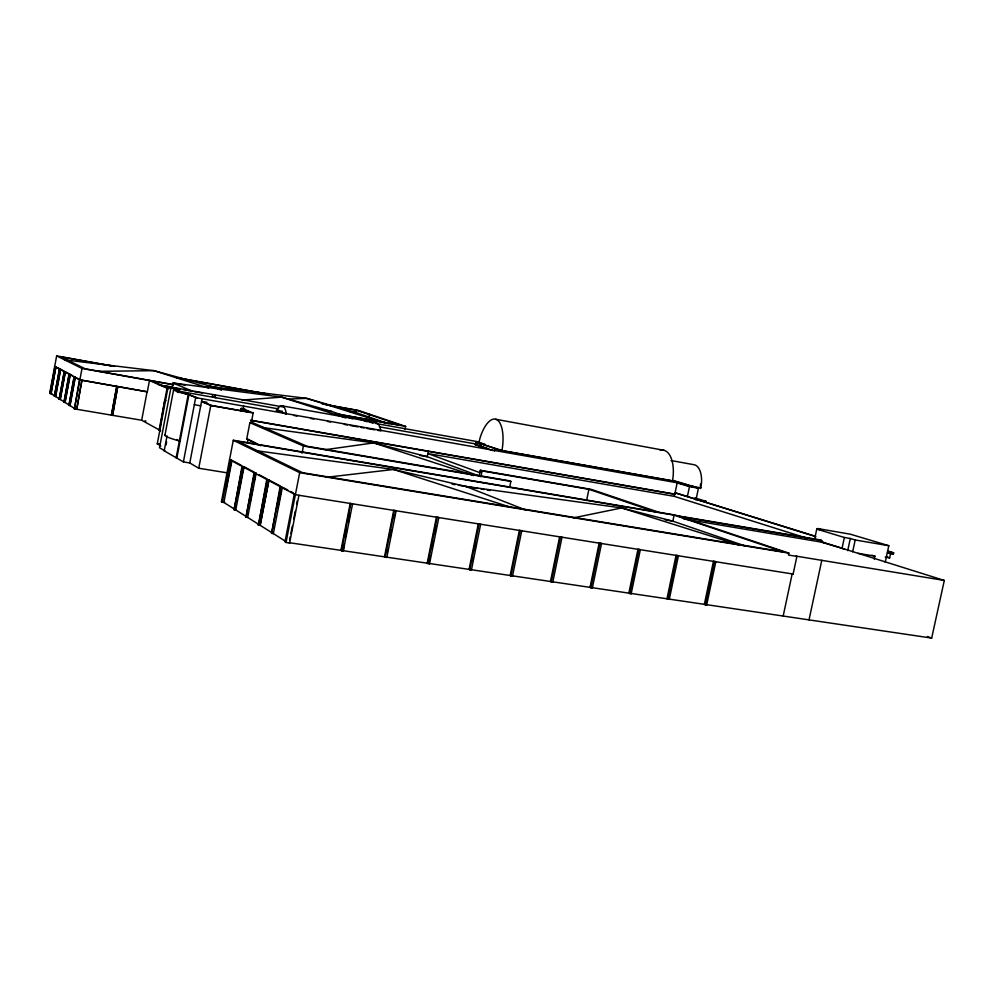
<?xml version="1.0" encoding="UTF-8"?>
<svg xmlns="http://www.w3.org/2000/svg" width="994" height="994" viewBox="0 0 994 994"><rect width="100%" height="100%" fill="white"/><g stroke="black" fill="none" stroke-linecap="round" stroke-linejoin="round"><path stroke-width="1.49" d="M700.335 486.265L700.621 483.879M700.124 487.656L700.447 488.489L700.882 487.681M660.252 450.319A29.062 14.326 -79.9 0 1 673.186 475.592L672.59 480.823L502.045 450.555L502.728 445.126A30.242 12.201 -79.9 0 0 495.844 419.294A30.242 12.201 -79.9 0 0 480.065 437.882L478.785 442.951M63.753 401.626L50.918 393.549L55.9 366.774L51.079 393.649L49.7 393.264L56.646 355.902L114.608 366.376M50.035 393.475L55.018 366.674L56.062 366.861M59.628 369.134L54.397 396.221L59.454 369.035L60.522 369.234L55.453 396.407M60.696 369.321L55.627 396.519L54.397 396.221M59.205 399.265L64.349 371.644L65.43 371.843L60.286 399.451L59.205 399.265L64.175 371.557M63.815 402.172L65.082 402.471L70.326 374.44L69.22 374.241L63.989 402.284L69.033 374.142M65.182 400.88L69.866 375.819M80.601 379.894L74.252 376.925L68.934 405.403L74.053 376.813M70.139 403.974L74.885 378.515M75.358 377.111L70.04 405.589L68.735 405.279M54.682 366.5L79.868 379.907L147.323 391.822L149.46 380.516L168.148 388.766L167.004 388.555L159.065 430.265L160.717 430.737L141.682 420.238L74.438 408.882L79.47 379.696M74.438 408.882L82.005 368.439L56.646 355.902M81.93 380.205L76.712 409.267L81.93 380.205L116.857 386.442L111.44 415.181L116.646 386.331M117.752 386.529L112.558 415.368L117.752 386.529L147.323 391.822M141.682 420.238L147.087 391.711M159.574 430.551L164.743 400.383L165.899 400.582M160.842 445.933L157.276 443.833L168.11 386.902L180.051 389.027M172.024 388.319L173.043 383.013L281.7 397.153L331.934 411.528L352.385 418.809M164.979 435.049L173.639 389.561M227.514 472.896L198.75 468.236L189.779 462.968L183.393 461.924L164.209 450.816L167.054 435.857M166.048 444.939L166.607 441.957M177.379 392.357L177.876 389.71L179.479 389.996L178.97 392.63M176.124 457.911L188.226 394.556A54.769 2.982 10.9 0 1 175.938 389.226L176.634 389.35L171.08 386.952L159.525 447.722L164.905 450.928L164.209 450.816M176.845 458.023L188.935 394.693L188.226 394.556M183.393 461.924L195.681 397.612L188.935 394.693M189.779 462.968L202.068 398.743M198.75 468.236L210.778 405.527L201.546 401.501L212.008 405.577L250.376 412.336L241.095 408.472L240.647 410.758M214.53 397.501L215.027 394.929M222.271 502.206L230.384 460.085L231.987 460.359L223.861 502.455L222.271 502.206L221.451 501.684L233.292 440.255L675.473 515.091L788.876 553.136L788.466 555.037L796.902 556.416L793.125 574.06L295.367 494.701L229.552 459.65M226.06 488.675L228.67 475.157M229.254 472.15L231.565 460.135M260.602 445.71L246.698 439.137L249.892 422.649L251.233 422.885L253.147 412.982L243.157 408.845L243.692 406.124M254.464 472.299L244.052 466.758L235.752 509.934L234.112 509.686L242.014 466.285M234.112 509.686L242.461 466.521L244.089 466.782M247.481 442.342L248.053 439.36L246.698 439.137M238.187 494.801L243.654 466.546M256.228 473.231L254.563 472.97L245.99 517.178L254.104 472.722M250.153 501.92L252.526 489.744M253.992 482.127L255.47 474.511M256.179 473.206L247.655 517.439L245.543 516.892M258.465 525.056L267.274 479.742L268.976 480.015L260.18 525.317L258.465 525.056L266.79 479.481M262.925 508.419L264.392 500.877M264.976 497.857L266.442 490.315M267.908 482.773L268.492 479.754L280.594 486.178M260.13 525.292L268.939 479.99M280.134 486.588L271.598 533.343L273.338 533.604L282.395 487.147L280.656 486.861L271.598 533.343M277.798 507.835L281.302 489.868M302.002 453.239L303.406 446.02L249.892 422.649M294.299 494.13L284.98 541.792L286.036 542.463L289.614 542.997L298.945 495.273M286.036 542.463L299.679 472.659L233.292 440.255M289.664 539.68L290.248 536.698M290.832 533.716L292.286 526.261M293.739 518.806L295.206 511.351M296.659 503.896L297.243 500.914M326.094 404.782L356.585 410.286L356.125 412.622L389.089 423.941M350.248 503.25L340.942 550.365L341.526 550.701L343.265 550.962L352.572 503.821M341.526 550.701L350.832 503.548M343.887 544.55L343.265 550.962M345.39 536.946L346.881 529.355M348.385 521.763L349.888 514.159M368.936 417.045L369.507 414.163M405.018 429.433L405.627 426.389L358.648 410.497L322.044 403.875M385.113 557.174L384.492 556.826L393.773 510.195L394.394 510.494L385.113 557.174L386.815 557.423L396.109 510.767L395.488 510.469M387.101 552.577L387.697 549.57M390.095 537.53L391.599 530.013M393.984 517.986L394.581 514.979M428.302 451.363L427.234 456.681L477.704 475.48M427.855 563.523L437.124 517.302L436.465 517.004L427.196 563.176L427.855 563.523L429.532 563.772L438.801 517.563L438.143 517.265M430.377 555.981L428.874 563.424L429.532 563.772M431.868 548.539L433.359 541.084M434.85 533.641L436.341 526.199M493.099 450.617L475.306 444.728L475.803 442.28L481.904 443.361M479.195 446.008L479.692 443.548M480.922 446.579L481.419 444.119M480.301 470.286L479.145 476.014L480.934 476.673L482.09 470.945L480.301 470.286L591.206 489.359L658.873 512.27M469.764 569.736L479.021 523.975L478.325 523.676L469.081 569.388L469.764 569.736L471.417 569.984L480.661 524.248M494.453 451.065L494.962 448.555M472.523 560.79L473.119 557.845M474.598 550.477L476.089 543.109M509.636 487.408L510.854 481.407L508.841 480.674L306.873 446.207L250.923 421.903M510.879 575.849L520.111 530.535L519.39 530.224L510.171 575.501L510.879 575.849L512.494 576.085L521.726 530.784L520.993 530.485M551.223 581.838L560.43 536.959L559.672 536.648L550.477 581.478L551.223 581.838L552.813 582.074L562.008 537.207L561.25 536.897M586.572 500.554L588.883 489.296L482.09 470.945M590.809 587.715L599.991 543.271L599.196 542.948L590.038 587.355L590.809 587.715L592.362 587.939L601.544 543.519L600.749 543.196M629.662 593.48L638.807 549.458L637.999 549.135L628.854 593.12L629.662 593.48L631.178 593.704L640.335 549.694L639.515 549.384M806.246 538.027L674.267 496.354L675.013 492.763L814.732 536.052M674.106 515.14L783.272 551.844L302.648 472.734L238.138 441.398L674.106 515.14L672.851 521.154L745.512 546.091M687.426 496.404L689.476 486.613L677.163 482.91L674.814 494.117L250.451 420.139M667.794 599.146L676.914 555.534L676.082 555.211L666.962 598.786L667.794 599.146L669.285 599.357L678.417 555.77L677.573 555.447M695.949 500.032L698.434 488.191L692.768 486.501M705.231 604.7L714.338 561.498L713.468 561.175L704.373 604.34L705.231 604.7L706.697 604.911L715.804 561.734L714.934 561.411M783.173 616.044L792.206 573.737L793.125 574.06M814.595 539.233L816.77 529.094L822.597 530.088L817.478 528.535L850.268 534.176L888.81 545.718L885.219 562.281M677.473 515.762L819.466 539.779L821.703 540.475L821.342 542.115L844.552 549.048M809.017 619.883L821.789 560.343M841.98 548.613L844.378 537.493L816.77 529.094M847.708 550.601L850.317 538.499L844.378 537.493M852.653 551.782L855.188 539.978L850.317 538.499M874.273 559.15L874.919 556.143L871.974 555.224M885.232 557.112L889.655 557.845L890.599 553.447M887.418 553.062L893.382 554.068L893.656 552.813L887.816 551.036M386.815 557.423L386.206 557.087L931.676 638.098L944.3 580.446L823.032 542.277M573.289 517.899L621.685 507.946L672.851 521.154L665.234 519.874M325.324 449.686L373.719 442.902L427.234 456.681L419.605 455.364M325.808 477.381L393.562 469.454L465.838 486.451L621.685 507.946L739.238 545.085M242.076 400.073L281.7 397.153L345.862 417.927M288.148 399.079L306.637 398.358L356.125 412.622L350.037 411.528M177.876 389.71L177.106 389.735A52.347 2.845 10.9 0 0 187.034 394.034L197.508 397.786M98.543 371.321L154.02 370.675L213.014 386.84L221.438 390.157M692.184 486.314L691.265 486.141M64.945 359.89L154.02 370.675L208.417 388.008M213.014 386.84L306.637 398.358L384.417 422.81M262.528 427.544L373.719 442.902L473.79 475.579M255.284 450.58L393.562 469.454L511.078 507.4M384.492 556.826L289.08 542.662L289.614 542.997M257.993 524.757L259.695 525.018M233.677 509.413L235.317 509.661L271.573 532.498M221.451 501.684L224.632 502.181M299.679 472.659L788.876 553.136M944.3 580.446L795.97 556.106L796.902 556.416M165.377 434.738A54.682 4.386 10.8 0 0 179.355 440.988L180.076 441.1M157.276 443.833L160.27 444.33M159.065 430.265L160.208 430.464M683.723 518.905L823.877 542.538M256.7 451.388L259.745 451.897M452.108 484.153L455.153 484.662M458.209 485.171L478.015 488.489M481.059 488.998L484.103 489.508M487.147 490.017L490.191 490.527M858.244 553.36L874.919 556.143M74.053 408.633L75.184 408.832M144.875 420.872L145.969 421.058M255.669 443.374L257.048 443.61M679.486 516.433L821.703 540.475M887.692 551.807L893.656 552.813M59.031 399.153L60.112 399.339L65.256 371.744L68.959 373.719M855.188 539.978L888.81 545.718M303.406 446.02L510.854 481.407M697.738 499.982L706.423 501.485L694.794 497.882M674.267 496.354L427.855 453.55L479.829 472.647M49.7 393.264L51.8 393.624M194.327 404.707L200.713 405.825M251.42 420.537L674.69 494.304M195.681 397.612L677.995 482.922L692.271 486.588L674.74 481.332L500.877 450.493L475.803 442.28M294 415.529L297.044 416.064M310.774 418.499L313.818 419.033M327.535 421.468L330.592 422.003M344.309 424.438L347.366 424.972M350.41 425.519L358.039 426.861M361.083 427.408L364.127 427.942M367.184 428.489L374.8 429.83M377.857 430.377L380.901 430.911A27.944 9.555 -80.2 0 0 372.949 423.195M686.071 485.258L700.857 487.868L701.528 482.488A21.11 10.772 -79.9 0 0 694.558 464.819L671.074 460.533M689.476 486.613L698.434 488.191M202.465 401.501L206.988 402.309M241.704 408.435L244.76 408.969M241.095 408.472L243.157 408.845M210.467 405.453L253.147 412.982M173.677 384.653L85.173 368.799L60.808 356.834L112.645 366.202M335.438 413.616L401.054 425.37L356.585 410.286M82.005 368.439L173.316 384.79M339.078 414.473L405.627 426.389M282.557 405.937L376.304 422.686M164.097 385.672L171.738 387.026M159.115 384.989L283.924 407.093M375.608 423.456L479.481 442.007M183.045 389.561L186.027 390.095M188.313 390.642L192.004 391.164M194.203 391.686L202.465 393.028M484.761 443.995L478.661 442.914L502.045 450.555M178.672 391.127L278.668 408.919M379.447 426.848L475.654 443.958M475.306 444.728L478.362 445.262M276.394 410.273L286.371 414.175A28.54 8.337 -80.2 0 0 276.394 410.273L282.482 411.354M177.143 377.683L268.666 394.22M176.671 377.77L266.628 394.034M64.921 360.151L71.021 361.257M206.914 385.734L220.631 388.207M185.257 385.212L173.043 383.013L192.575 391.263M322.764 409.888L331.934 411.528M495.708 419.257L664.054 450.319M673.273 480.487L694.284 486.762M890.462 553.173L893.382 554.068M886.822 556.975L889.655 557.845M675.013 492.763L815.937 536.673M479.183 445.697L481.22 446.368M482.947 446.94L488.365 448.741M588.883 489.296L654.276 511.5M357.641 417.803L372.104 422.872M354.237 417.194L367.184 421.742M927.352 636.508L931.676 638.098M465.838 486.451L526.335 510.282M212.231 396.022L216.207 397.662L212.169 396.357M705.839 604.563L706.697 604.911M668.453 599.009L669.285 599.357M173.888 387.585L179.479 389.996M168.11 386.902L171.776 388.492M152.094 380.988L168.968 388.406M630.382 593.343L631.178 593.704M591.592 587.591L592.362 587.939M552.055 581.714L552.813 582.074M248.053 439.36L255.433 442.852M511.786 575.737L512.494 576.085M470.734 569.637L471.417 569.984M57.18 367.457L64.113 371.135M70.139 374.34L72.748 375.732M233.279 461.042L241.057 465.18M258.962 474.685L267.137 479.033M283.762 487.868L287.85 490.042M290.571 491.483L293.292 492.937M176.683 439.51L179.355 440.988M64.908 402.359L75.382 408.956M223.451 502.194L234.037 508.866M272.841 533.293L285.502 541.258"/></g></svg>
